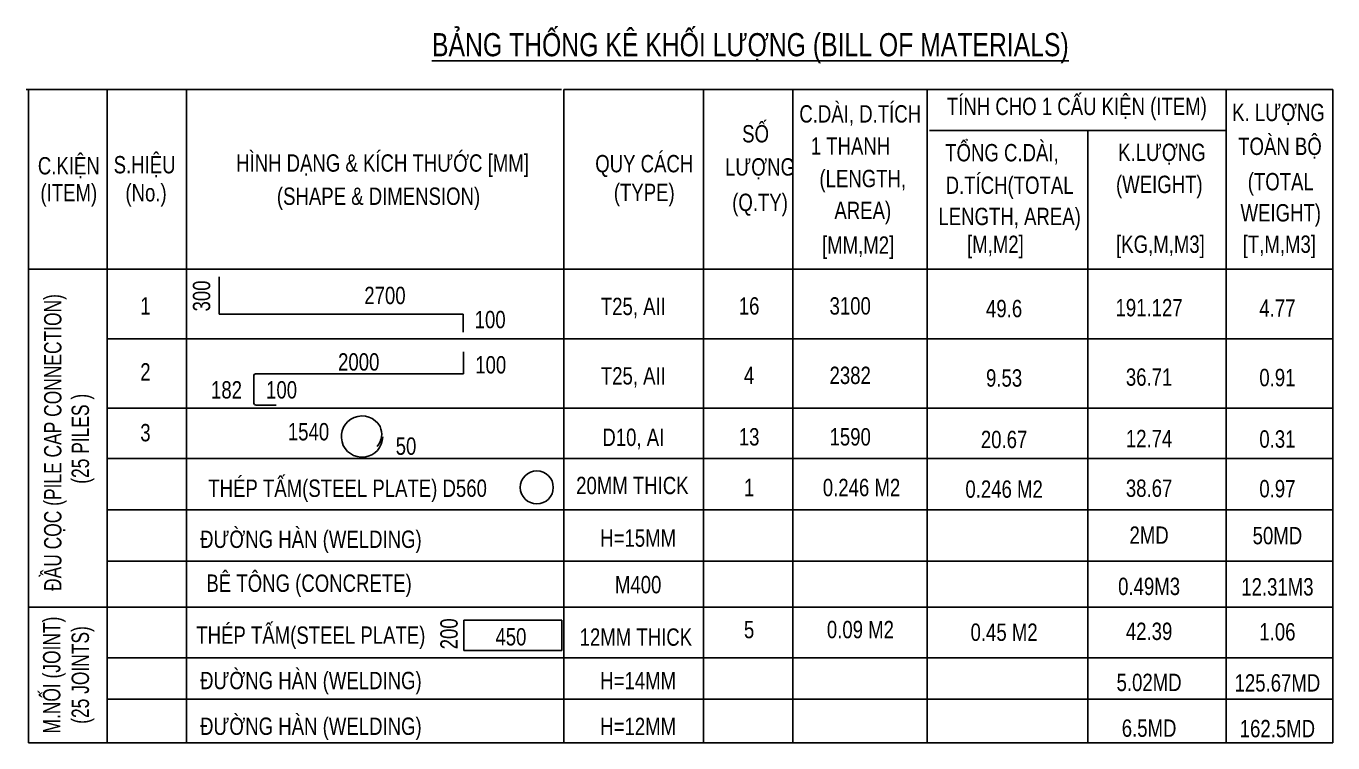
# Model space of a CAD drawing. Header units: millimetres. Extents: x -73021 to 3450336, y 75330 to 1037285.
# Drawn here: x 11627 to 12756, y 103991 to 104611 of the extents above; entities that cross this region are included whole.
import ezdxf
from ezdxf.enums import TextEntityAlignment as Align

# ---------------------------------------------------------------- set-up
doc = ezdxf.new("R2010")
doc.units = ezdxf.units.MM
for name, color, linetype in [('BAO', 7, 'Continuous'), ('Big_Text_Note', 3, 'Continuous'), ('DIM', 4, 'Continuous'), ('TEXT', 3, 'Continuous')]:
    doc.layers.add(name, color=color, linetype=linetype)
doc.styles.add('Romans', font='vn_vni.shx', dxfattribs={"width": 0.8})
doc.styles.add('VN', font='vn_vni.shx', dxfattribs={"width": 0.8})

# ---------------------------------------------------------------- blocks, each defined once
blk = doc.blocks.new('A$C54BB055A')
at = {"layer": 'DIM', "color": 6}
for centre, radius, start, end in [((4, 4), 4.01, 29.4339, 359.4339), ((4.27, 4.47), 3.55, 318.2764, 24.9646)]:
    blk.add_arc(centre, radius, start, end, dxfattribs=at)

msp = doc.modelspace()

# ---------------------------------------------------------------- linework, layer by layer
at = {"layer": 'BAO', "color": 4}
for p, q in [((12089.99, 104556.32), (11627.28, 104556.32)), ((11629.24, 104556.32), (11629.24, 103991.43)), ((11697.24, 104556.32), (11697.24, 103991.43)), ((11765.74, 104556.32), (11765.74, 103991.43)), ((12091.95, 103991.43), (12091.95, 104556.32)), ((12091.95, 103991.43), (12091.95, 104556.32)), ((12287.79, 104556.32), (12091.95, 104556.32)), ((12212.72, 104340.79), (12212.72, 104556.32)), ((12756.42, 104556.24), (12287.79, 104556.32)), ((12289.75, 103991.43), (12289.75, 104556.32)), ((12289.75, 103991.43), (12289.75, 104556.32)), ((12405.81, 104340.79), (12405.81, 104556.32)), ((12664.31, 104340.79), (12664.31, 104556.32)), ((12756.42, 104340.79), (12756.42, 104556.24)), ((12407.77, 104520.67), (12664.31, 104520.67)), ((12544.79, 103991.43), (12544.79, 104520.67)), ((12212.72, 104280.79), (12212.72, 104437.22)), ((12405.81, 104280.79), (12405.81, 104437.22)), ((12664.31, 104280.79), (12664.31, 104437.22)), ((12756.42, 104280.79), (12756.42, 104437.22)), ((12091.95, 104400.79), (11629.24, 104400.79)), ((12289.75, 104400.79), (12091.95, 104400.79)), ((12756.42, 104400.79), (12289.75, 104400.79)), ((11765.74, 104340.79), (11697.24, 104340.79)), ((11765.74, 104340.79), (11722.54, 104340.79)), ((12091.95, 104340.79), (11765.74, 104340.79)), ((12091.95, 104340.79), (11808.93, 104340.79)), ((12289.75, 104340.79), (12091.95, 104340.79)), ((12289.75, 104340.79), (12128.7, 104340.79)), ((12756.42, 104340.79), (12289.75, 104340.79)), ((12756.42, 104340.79), (12289.75, 104340.79)), ((11765.74, 104280.79), (11697.24, 104280.79)), ((11765.74, 104280.79), (11697.24, 104280.79)), ((11765.74, 104280.79), (11697.24, 104280.79)), ((12091.95, 104280.79), (11765.74, 104280.79)), ((12091.95, 104280.79), (11808.93, 104280.79)), ((12091.95, 104280.79), (11808.93, 104280.79)), ((12289.75, 104280.79), (12091.95, 104280.79)), ((12289.75, 104280.79), (12128.7, 104280.79)), ((12289.75, 104280.79), (12128.7, 104280.79)), ((12212.72, 104148.49), (12212.72, 104280.79)), ((12756.42, 104280.79), (12289.75, 104280.79)), ((12756.42, 104280.79), (12289.75, 104280.79)), ((12756.42, 104280.79), (12289.75, 104280.79)), ((12405.81, 103991.43), (12405.81, 104280.79)), ((12664.31, 103991.43), (12664.31, 104280.79)), ((12756.42, 103991.43), (12756.42, 104280.79)), ((11765.74, 104237.11), (11697.24, 104237.11)), ((12091.95, 104237.11), (11765.74, 104237.11)), ((12289.75, 104237.11), (12091.95, 104237.11)), ((12756.42, 104237.11), (12289.75, 104237.11)), ((11765.74, 104192.8), (11697.24, 104192.8)), ((12091.95, 104192.8), (11765.74, 104192.8)), ((12289.75, 104192.8), (12091.95, 104192.8)), ((12756.42, 104192.8), (12289.75, 104192.8)), ((11765.74, 104148.49), (11697.24, 104148.49)), ((12091.95, 104148.49), (11765.74, 104148.49)), ((12289.75, 104148.49), (12091.95, 104148.49)), ((12212.72, 103991.43), (12212.72, 104148.49)), ((12756.42, 104148.49), (12289.75, 104148.49)), ((11765.49, 104108.66), (11628.99, 104108.66)), ((12091.95, 104108.66), (11697.24, 104108.66)), ((12091.7, 104108.66), (11765.49, 104108.66)), ((12289.5, 104108.66), (12091.95, 104108.66)), ((12289.75, 104108.66), (12128.7, 104108.66)), ((12756.18, 104108.66), (12289.5, 104108.66)), ((12756.42, 104108.66), (12289.75, 104108.66)), ((11765.74, 104065.06), (11697.24, 104065.06)), ((12091.95, 104065.06), (11765.74, 104065.06)), ((12289.75, 104065.06), (12091.95, 104065.06)), ((12756.42, 104065.06), (12289.75, 104065.06)), ((11765.74, 104029.25), (11697.24, 104029.25)), ((12091.95, 104029.25), (11765.74, 104029.25)), ((12289.75, 104029.25), (12091.95, 104029.25)), ((12756.42, 104029.25), (12289.75, 104029.25)), ((12091.95, 103991.43), (11629.24, 103991.43)), ((12289.75, 103991.43), (12091.95, 103991.43)), ((12756.42, 103991.43), (12289.75, 103991.43))]:
    msp.add_line(p, q, dxfattribs=at)
at = {"layer": 'DIM', "color": 6}
for p, q in [((11793.98, 104362.13), (11793.98, 104394.33)), ((11793.98, 104362.13), (12004.96, 104362.13)), ((12004.96, 104362.13), (12004.96, 104346.48)), ((12005.34, 104310.3), (12005.34, 104329.4)), ((11825.37, 104310.3), (12005.34, 104310.3)), ((11823.93, 104285.46), (11823.93, 104308.86)), ((11843.3, 104283.4), (11826, 104283.4)), ((12005.43, 104097.37), (12005.43, 104071.21)), ((12005.43, 104097.37), (12090.29, 104097.37)), ((12090.29, 104097.37), (12090.29, 104071.21)), ((12005.43, 104071.21), (12090.29, 104071.21))]:
    msp.add_line(p, q, dxfattribs=at)
msp.add_circle((12068.57, 104212.28), 14.26, dxfattribs=at)
for centre, radius, start, end in [((11825.37, 104308.86), 1.44, 90, 180), ((11825.37, 104308.86), 1.44, 90, 180), ((11826, 104285.46), 2.06, 180, 270)]:
    msp.add_arc(centre, radius, start, end, dxfattribs=at)

# ---------------------------------------------------------------- block references
at = {"layer": 'BAO', "xscale": 4.451106481952592, "yscale": 4.451106481777969, "zscale": 4.451106481777969}
msp.add_blockref('A$C54BB055A', (11899.73, 104238.37), dxfattribs=at)

# ---------------------------------------------------------------- texts
at = {"layer": 'Big_Text_Note', "color": 6, "style": 'VN', "width": 0.8}
msp.add_text('%%UBAÛNG THOÁNG KEÂ KHOÁI LÖÔÏNG (BILL OF MATERIALS)', height=20, dxfattribs=at).set_placement((12253.08, 104584.96), align=Align.CENTER)
for s, p in [('TÍNH CHO 1 CAÁU KIEÄN (ITEM)', (12535.22, 104541.63)), ('C.DAØI, D.TÍCH ', (12350.23, 104535.72)), ('K. LÖÔÏNG', (12709.42, 104534.86)), ('SOÁ', (12257.58, 104520.13)), ('1 THANH', (12339.6, 104507.44)), ('TOÅNG C.DAØI,', (12470.48, 104502.47)), ('TOAØN BOÄ', (12710.71, 104507.53)), ('S.HIEÄU', (11729.66, 104491.58)), ('HÌNH DAÏNG & KÍCH THÖÔÙC [MM]', (11935.2, 104492.36)), ('QUY CAÙCH', (12161.4, 104492.02)), (' K.LÖÔÏNG', (12606.46, 104500.37)), ('C.KIEÄN', (11664.15, 104490.67)), (' LÖÔÏNG', (12259.2, 104487.75)), ('(LENGTH,', (12350.23, 104477.39)), ('D.TÍCH(TOTAL', (12477.1, 104473.2)), ('(WEIGHT)', (12606.46, 104472.35)), ('(TOTAL', (12711.39, 104474.7)), ('(ITEM)', (11664.15, 104465.12)), ('(No.)', (11730.9, 104465.12)), ('(SHAPE & DIMENSION)', (11931.78, 104462.12)), ('(TYPE)', (12161.4, 104465.39)), ('(Q.TY)', (12261.44, 104456.81)), ('AREA)', (12350.23, 104449.86)), ('WEIGHT)', (12711.39, 104447.76)), ('LENGTH, AREA)', (12477.1, 104444.63)), ('[MM,M2]', (12346.19, 104419.86)), ('[M,M2]', (12464.84, 104420.5)), ('[KG,M,M3]', (12607.43, 104420.64)), ('[T,M,M3]', (12710.17, 104420.65))]:
    msp.add_text(s, height=15, dxfattribs=at).set_placement(p, align=Align.MIDDLE)
at = {"layer": 'Big_Text_Note', "color": 6, "style": 'VN', "width": 0.75}
for s, p in [('ÑAÀU COÏC (PILE CAP CONNECTION)', (11650.27, 104251.08)), ('(25 PILES )', (11675.94, 104254.29)), ('M.NOÁI (JOINT) ', (11649.34, 104052.13)), ('(25 JOINTS)', (11675.94, 104050.11))]:
    msp.add_text(s, height=15, rotation=90, dxfattribs=at).set_placement(p, align=Align.MIDDLE)
at = {"layer": 'DIM', "style": 'Romans', "width": 0.8}
for s, p in [('300', (11786.35, 104377.74)), ('200', (12000.17, 104085.7))]:
    msp.add_text(s, height=15, rotation=90, dxfattribs=at).set_placement(p, align=Align.CENTER)
at = {"layer": 'DIM', "width": 0.8}
for s, style, p in [('2700', 'Romans', (11937.34, 104370.68)), ('1', 'Romans', (11730.36, 104361.64)), ('T25, AII', 'Romans', (12151.95, 104361.2)), ('16', 'Romans', (12251.99, 104361.64)), ('3100', 'Romans', (12339.35, 104361.64)), ('49.6', 'Romans', (12472.34, 104359.36)), ('191.127', 'Romans', (12597.62, 104360.14)), ('4.77', 'Romans', (12708.5, 104359.74)), ('100', 'Romans', (12028.24, 104349.87)), ('2000', 'Romans', (11914.67, 104313.25)), ('100', 'Romans', (12028.73, 104310.76)), ('2', 'Romans', (11730.36, 104304.63)), ('T25, AII', 'Romans', (12151.95, 104301.2)), ('4', 'Romans', (12251.99, 104301.64)), ('2382', 'Romans', (12339.35, 104301.64)), ('9.53', 'Romans', (12472.34, 104299.36)), ('36.71', 'Romans', (12597.62, 104300.14)), ('0.91', 'Romans', (12708.5, 104299.74)), ('182', 'Romans', (11800.43, 104289.1)), ('100', 'Romans', (11848, 104289.1)), ('3', 'Romans', (11730.36, 104252.1)), ('1540', 'Romans', (11871.27, 104252.91)), ('50', 'Romans', (11955.54, 104240.44)), ('D10, AI', 'Romans', (12151.95, 104248.07)), ('13', 'Romans', (12251.99, 104248.5)), ('1590', 'Romans', (12339.35, 104248.5)), ('20.67', 'Romans', (12472.34, 104246.22)), ('12.74', 'Romans', (12597.62, 104247)), ('0.31', 'Romans', (12708.5, 104246.6)), ('THEÙP TAÁM(STEEL PLATE) D560', 'VN', (11905.05, 104204.06)), ('1', 'Romans', (12251.99, 104204.69)), ('0.246 M2', 'Romans', (12349.15, 104204.69)), ('0.246 M2', 'Romans', (12472.34, 104203.3)), ('38.67', 'Romans', (12597.62, 104204.08)), ('0.97', 'Romans', (12708.5, 104203.68)), ('H=15MM', 'Romans', (12156.12, 104160.99)), ('2MD', 'Romans', (12597.62, 104163.5)), ('50MD', 'Romans', (12708.5, 104163.1)), ('M400', 'Romans', (12156.12, 104120.71)), ('0.49M3', 'Romans', (12597.62, 104119.22)), ('12.31M3', 'Romans', (12708.5, 104118.82)), ('THEÙP TAÁM(STEEL PLATE)', 'VN', (11873.28, 104077.07)), ('5', 'Romans', (12251.99, 104081.88)), ('0.09 M2', 'Romans', (12348.18, 104081.88)), ('450', 'Romans', (12046.17, 104075.62)), ('0.45 M2', 'Romans', (12472.34, 104079.6)), ('42.39', 'Romans', (12597.62, 104080.38)), ('1.06', 'Romans', (12708.5, 104079.98)), ('H=14MM', 'Romans', (12156.12, 104037.72)), ('5.02MD', 'Romans', (12597.62, 104036.22)), ('125.67MD', 'Romans', (12708.5, 104035.82)), ('H=12MM', 'Romans', (12156.12, 103998.17)), ('6.5MD', 'Romans', (12597.62, 103996.67)), ('162.5MD', 'Romans', (12708.5, 103996.27))]:
    msp.add_text(s, height=15, dxfattribs=dict(at, style=style)).set_placement(p, align=Align.CENTER)
at = {"layer": 'TEXT', "color": 4, "style": 'VN', "width": 0.8}
for s, p in [('20MM THICK', (12151.14, 104206.43)), ('12MM THICK', (12154.14, 104075.37))]:
    msp.add_text(s, height=15, dxfattribs=at).set_placement(p, align=Align.CENTER)
for s, p in [('ÑÖÔØNG HAØN (WELDING)', (11873.33, 104167.14)), ('BEÂ TOÂNG (CONCRETE)', (11871.78, 104129.25)), ('ÑÖÔØNG HAØN (WELDING)', (11873.33, 104045.03)), ('ÑÖÔØNG HAØN (WELDING)', (11873.33, 104005.52))]:
    msp.add_text(s, height=15, dxfattribs=at).set_placement(p, align=Align.MIDDLE)

doc.saveas('drawing.dxf')
